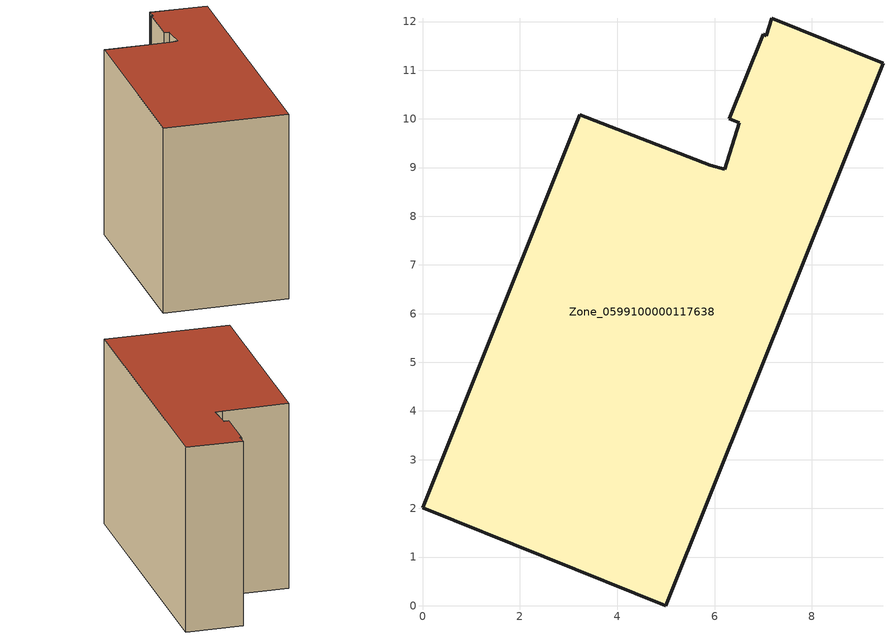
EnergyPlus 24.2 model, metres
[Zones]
Zone_0599100000117638
 floor ground (C_G): 7,11.74 7.06,11.71 7.17,12.07 9.46,11.14 5,0 0,2.01 3.23,10.08 5.91,9.04 6.21,8.97 6.51,9.92 6.3,10 z0
 wall outside (C_F): 5.91,9.04 3.23,10.08 0,2.01 5,0 9.46,11.14 7.17,12.07 7.06,11.71 7,11.74 6.3,10 6.51,9.92 6.21,8.97 5.91,9.04 z0:8.24
 roof outside (C_R): 7.06,11.71 7,11.74 6.3,10 6.51,9.92 6.21,8.97 5.91,9.04 3.23,10.08 0,2.01 5,0 9.46,11.14 7.17,12.07 z8.24
[BUILDING]
Pand.0599100000117638: North Axis=0; Terrain=City; Loads Convergence Tolerance Value=0.04; Temperature Convergence Tolerance Value=0.4; Solar Distribution=FullExterior; Maximum Number of Warmup Days=25; Minimum Number of Warmup Days=1
[Site:Location]
Rotterdam.The.Hague.AP_ZH_NLD Design_Conditions: Latitude=51.96; Longitude=4.45; Time Zone=1; Elevation=-4.5
[SITE:GROUNDTEMPERATURE:BUILDINGSURFACE]
18, 18, 18, 18, 18, 18, 18, 18, 18, 18, 18, 18
[MATERIAL] Thermal Absorptance=0.9; Solar Absorptance=0.7; Visible Absorptance=0.7
Name | Roughness | Thickness | Conductivity | Density | Specific Heat
G.TI.1975-1991 | MediumSmooth | 0.15 | 0.288461 | 540 | 1210
F.TI.1975-1991 | Rough | 0.3 | 0.230769 | 1920 | 840
R.TI.1975-1991 | MediumRough | 0.2 | 0.153846 | 1500 | 1000
[CONSTRUCTION]
C_G: G.TI.1975-1991
C_F: F.TI.1975-1991
C_R: R.TI.1975-1991
[ZONE]
Zone_0599100000117638: Type=1; Multiplier=1; Ceiling Height=Autocalculate; Volume=Autocalculate; Floor Area=autocalculate; Part of Total Floor Area=Yes
[ZONEINFILTRATION:DESIGNFLOWRATE]
Infil_Zone_0599100000117638: Zone or ZoneList or Space or SpaceList=Zone_0599100000117638; Schedule=AlwaysOn; Design Flow Rate Calculation Method=Flow/Area; Flow Rate per Floor Area=0.003; Constant Term Coefficient=1; Temperature Term Coefficient=0; Velocity Term Coefficient=0; Velocity Squared Term Coefficient=0
[HVACTEMPLATE:ZONE:IDEALLOADSAIRSYSTEM]
Zone_0599100000117638: Maximum Heating Supply Air Temperature=50; Minimum Cooling Supply Air Temperature=13; Maximum Heating Supply Air Humidity Ratio=0.0156; Minimum Cooling Supply Air Humidity Ratio=0.0077; Heating Limit=NoLimit; Cooling Limit=NoLimit; Dehumidification Control Type=ConstantSensibleHeatRatio; Cooling Sensible Heat Ratio=0.7; Dehumidification Setpoint=60; Humidification Control Type=None; Humidification Setpoint=30; Outdoor Air Method=None; Outdoor Air Flow Rate per Person=0.00944; Outdoor Air Flow Rate per Zone Floor Area=0; Outdoor Air Flow Rate per Zone=0; Demand Controlled Ventilation Type=None; Outdoor Air Economizer Type=NoEconomizer; Heat Recovery Type=None; Sensible Heat Recovery Effectiveness=0.7; Latent Heat Recovery Effectiveness=0.65
[ZONECONTROL:THERMOSTAT]
ThermostatControl_Zone_0599100000117638: Zone or ZoneList=Zone_0599100000117638; Control Type Schedule=DualSetpointControlType; Control 1=Thermostat_Zone_0599100000117638; Temperature Difference Between Cutout And Setpoint=0
[THERMOSTATSETPOINT:DUALSETPOINT]
Thermostat_Zone_0599100000117638: Heating Setpoint Temperature Schedule=HeatingSetpoint_Zone_0599100000117638; Cooling Setpoint Temperature Schedule=CoolingSetpoint_Zone_0599100000117638
[SCHEDULE:COMPACT]
HeatingSetpoint_Zone_0599100000117638: Through: 12/31, For: AllDays, Until: 24:00, 21
CoolingSetpoint_Zone_0599100000117638: Through: 12/31, For: AllDays, Until: 24:00, 24
DualSetpointControlType: Through: 12/31, For: AllDays, Until: 24:00, 4
AlwaysOn: Through: 12/31, For: AllDays, Until: 24:00, 1
